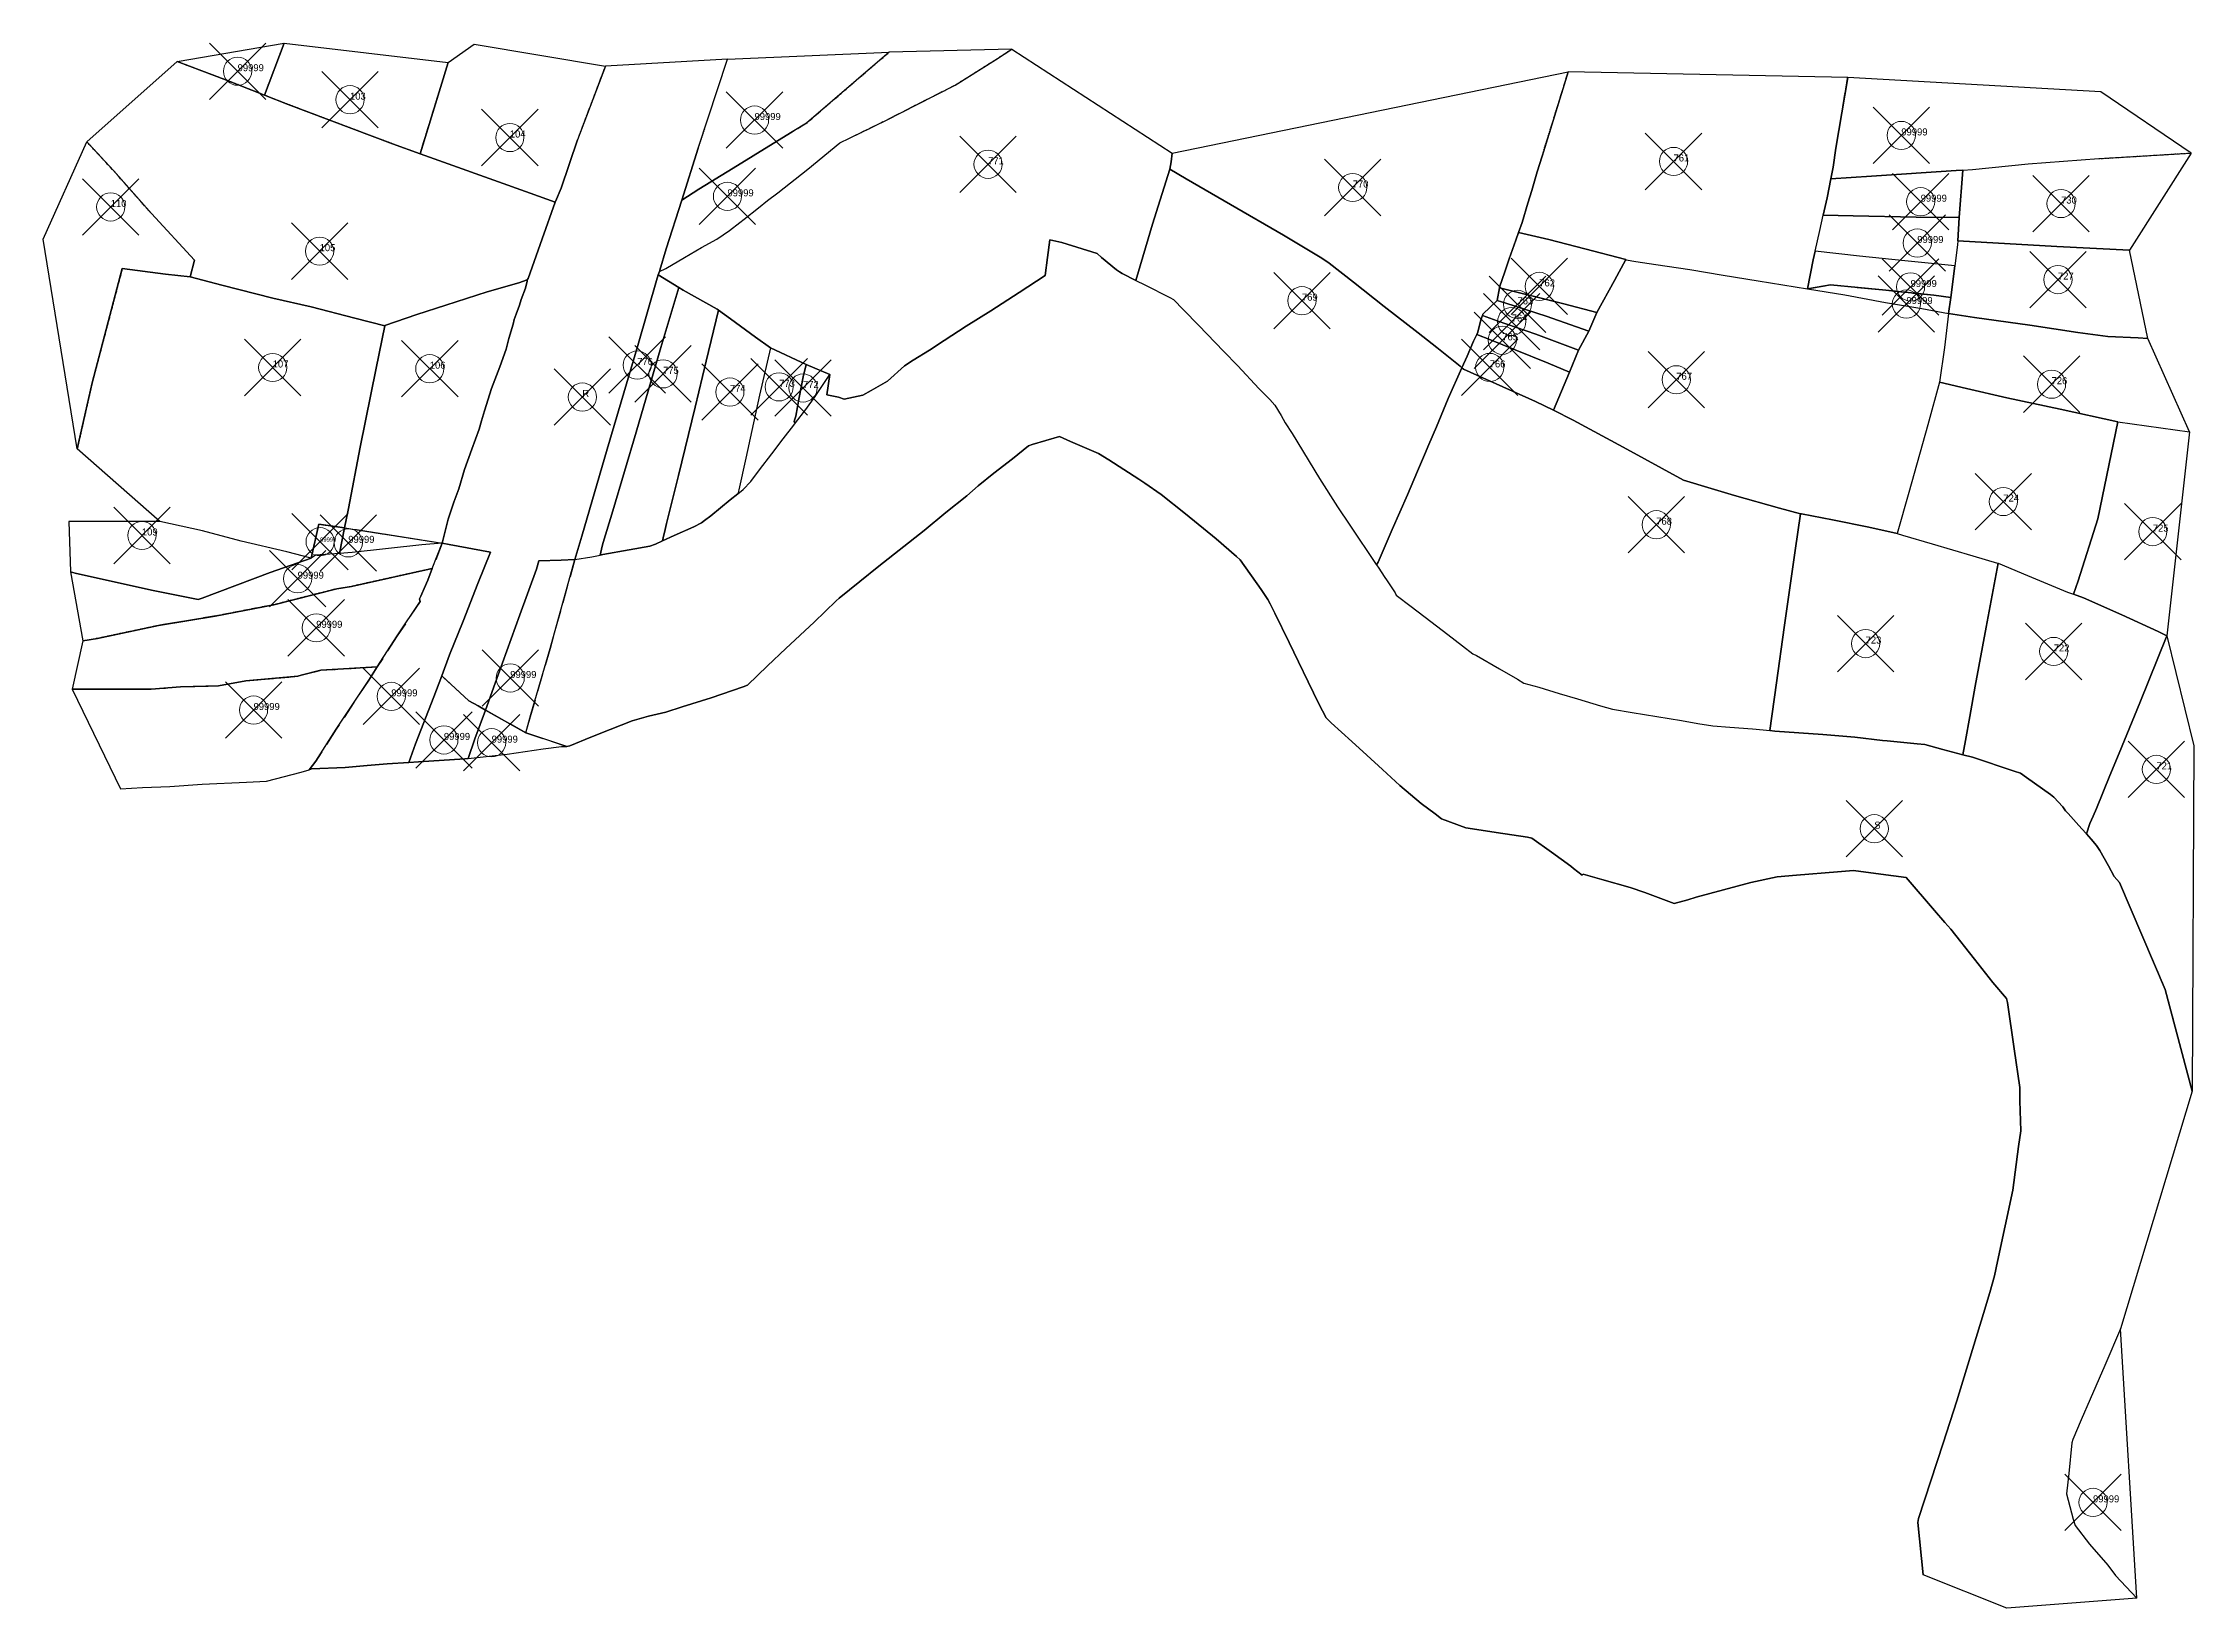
# Model space of a CAD drawing. Header units: millimetres. Extents: x 0 to 2247, y -2746 to 0.
# Drawn here: x 0 to 762, y -2746 to -2191 of the extents above; entities that cross this region are included whole.
import ezdxf

# ---------------------------------------------------------------- set-up
doc = ezdxf.new("R2010")
doc.units = ezdxf.units.MM
doc.header["$PDMODE"] = 35
doc.header["$PDSIZE"] = 10
for name, pattern in [('04b018', [5.49, 4.32, -0.54, 0.09, -0.54]), ('DASHED', [0.75, 0.5, -0.25]), ('DASHED2', [9.525, 6.35, -3.175])]:
    doc.linetypes.add(name, pattern=pattern)
for name, color, linetype, lineweight in [('Poly_Survey_Bndry', 250, 'Continuous', 30), ('Poly_Village_Bndry', 250, 'Continuous', 30), ('Text_Survey_No', 250, 'Continuous', 0)]:
    doc.layers.add(name, color=color, linetype=linetype, lineweight=lineweight)
doc.styles.get("Standard").update_dxf_attribs({"font": 'SakalBharati.ttf'})

msp = doc.modelspace()

# ---------------------------------------------------------------- linework, layer by layer
at = {"layer": 'Poly_Survey_Bndry'}
for points in [[(78.56, -2209.91), (65.09, -2204.6), (47.53, -2197.99), (85.54, -2191.42)], [(133.69, -2230.67), (123.86, -2227.14), (86.87, -2213.19), (78.56, -2209.91), (85.54, -2191.42), (143.66, -2198.36)], [(189.55, -2225.67), (183.66, -2242.82), (181.67, -2247.63), (181.59, -2247.86), (172.72, -2244.67), (145.31, -2234.84), (133.69, -2230.67), (143.66, -2198.36), (152.85, -2191.8), (199.43, -2199.56)], [(286, -2225.1), (299.03, -2218.73), (309.67, -2213.28), (323.45, -2206.29), (337.74, -2197.31), (343.48, -2193.56), (400.4, -2230.41), (400.04, -2233.49), (399.56, -2236.11), (393.42, -2255.66), (387.44, -2275.56), (382.64, -2273.14), (381.63, -2272.5), (380.61, -2271.87), (375.26, -2267.48), (373.75, -2265.99), (361.2, -2262.16), (356.94, -2261.14), (356.14, -2267.5), (355.34, -2273.85), (346.04, -2279.85), (336.03, -2286.31), (327.34, -2291.78), (319.53, -2296.91), (314.25, -2300.31), (308.49, -2303.89), (305.5, -2305.88), (299.4, -2311.25), (293.68, -2314.6), (290.65, -2316.27), (284.05, -2317.61), (282.05, -2316.99), (277.95, -2316.09), (278.95, -2308.95), (270.59, -2305.42), (257.89, -2299.5), (252.67, -2295.69), (243.79, -2289.17), (239.5, -2286.12), (239.01, -2285.77), (226.98, -2279.03), (225.45, -2278.09), (218.13, -2273.6), (218.52, -2272.46), (220.78, -2271.35), (227.48, -2267.39), (233.45, -2263.84), (238.86, -2260.89), (243.37, -2257.92), (247.1, -2254.98), (248.62, -2253.84), (253.64, -2249.8), (256.92, -2247.25), (260.48, -2244.5), (271.12, -2236.09), (282.5, -2226.82)], [(265.64, -2222.84), (258.9, -2227.06), (244.65, -2235.72), (232.48, -2243.21), (226.47, -2247.11), (220.95, -2264.4), (218.7, -2271.93), (218.52, -2272.46), (220.78, -2271.35), (227.48, -2267.39), (233.45, -2263.84), (238.86, -2260.89), (243.37, -2257.92), (247.1, -2254.98), (248.62, -2253.84), (253.64, -2249.8), (256.92, -2247.25), (260.48, -2244.5), (271.12, -2236.09), (282.5, -2226.82), (286, -2225.1), (299.03, -2218.73), (309.67, -2213.28), (323.45, -2206.29), (337.74, -2197.31), (343.48, -2193.56), (299.97, -2194.69), (288.34, -2204.67), (270.68, -2219.85)], [(265.64, -2222.84), (258.9, -2227.06), (244.65, -2235.72), (232.48, -2243.21), (226.47, -2247.11), (232.33, -2228.74), (242.7, -2197.17), (299.97, -2194.69), (288.34, -2204.67), (270.68, -2219.85)], [(38.43, -2251.88), (25.06, -2236.74), (15.54, -2226.4), (47.53, -2197.99), (65.09, -2204.6), (78.56, -2209.91), (86.87, -2213.19), (123.86, -2227.14), (133.69, -2230.67), (145.31, -2234.84), (172.72, -2244.67), (181.59, -2247.86), (176.94, -2260.77), (172.07, -2274.89), (171.62, -2275.34), (168.66, -2276.37), (157.52, -2279.62), (142.88, -2284.32), (132.51, -2287.6), (121.19, -2291.51), (121.15, -2291.68), (110.61, -2288.98), (95.05, -2284.98), (81.47, -2281.85), (63.37, -2277.23), (52.17, -2274.33), (53.69, -2268.36)], [(189.55, -2225.67), (183.66, -2242.82), (181.67, -2247.63), (181.59, -2247.86), (176.94, -2260.77), (172.07, -2274.89), (171.62, -2275.34), (171.61, -2275.84), (171.09, -2278.28), (169.56, -2282.32), (168.91, -2284.37), (167.78, -2287.52), (167.07, -2289.39), (166.73, -2291.08), (165.16, -2296.18), (164.19, -2299.97), (161.93, -2306.15), (158.98, -2313.92), (156.51, -2321.79), (155.5, -2325.3), (154.68, -2328.31), (152.09, -2335.39), (149.47, -2342.63), (147.42, -2349.49), (145.61, -2354.22), (143.69, -2360.26), (141.57, -2368.67), (143.97, -2369.25), (158.65, -2371.88), (154.19, -2383.06), (148.95, -2396.34), (144.18, -2408.36), (141.37, -2415.78), (151.02, -2424.67), (154.29, -2426.44), (156.85, -2427.88), (158.54, -2423.28), (159.88, -2419.62), (169.02, -2394.09), (174.94, -2377.93), (175.75, -2375), (183.66, -2374.77), (188.57, -2374.53), (191.05, -2366.22), (200, -2335.44), (210.84, -2298.59), (217.75, -2274.72), (218.13, -2273.6), (218.52, -2272.46), (218.7, -2271.93), (220.95, -2264.4), (226.47, -2247.11), (232.33, -2228.74), (242.7, -2197.17), (199.43, -2199.56)], [(531.49, -2231.48), (529.81, -2237.02), (527.87, -2243.64), (526.5, -2248.21), (524.39, -2255.02), (523.1, -2258.63), (522.16, -2261.27), (519.88, -2267.94), (518.33, -2272.51), (516.39, -2277.92), (516.35, -2278.18), (515.55, -2282.67), (510.53, -2287.52), (510.38, -2287.95), (509.83, -2289.5), (508.69, -2293.97), (508.33, -2294.75), (507.22, -2297.13), (504.96, -2302.38), (503.06, -2306.51), (502.43, -2305.98), (494.2, -2299.41), (487.53, -2294.1), (475.56, -2284.78), (464.69, -2276.19), (455.98, -2269.51), (453.45, -2267.64), (439.85, -2259.52), (421.06, -2248.7), (405.25, -2239.6), (399.56, -2236.11), (400.04, -2233.49), (400.4, -2230.41), (540.75, -2201.62)], [(531.49, -2231.48), (529.81, -2237.02), (527.87, -2243.64), (526.5, -2248.21), (524.39, -2255.02), (523.1, -2258.63), (533.87, -2261.09), (546.68, -2264.35), (561.15, -2268.19), (561.31, -2268.23), (564.7, -2268.82), (571.86, -2269.89), (583.87, -2271.74), (595.72, -2273.71), (608.13, -2275.74), (625.59, -2278.52), (627.65, -2268.29), (628.34, -2265.25), (629.99, -2257.91), (631.19, -2252.48), (632.56, -2246.29), (633.87, -2239.52), (634.67, -2235.39), (635.68, -2228.65), (639.85, -2203.66), (540.75, -2201.62)], [(635.68, -2228.65), (634.67, -2235.39), (633.87, -2239.52), (648.27, -2238.59), (678.28, -2236.64), (680.73, -2236.46), (684.05, -2236.21), (703.86, -2234.23), (728.91, -2232.39), (761.61, -2230.4), (729.63, -2208.72), (639.85, -2203.66)], [(52.17, -2274.33), (43.46, -2273.39), (28.12, -2271.36), (17.44, -2311.86), (12.15, -2335.24), (0, -2260.95), (15.54, -2226.4), (25.06, -2236.74), (38.43, -2251.88), (53.69, -2268.36)], [(728.91, -2232.39), (761.61, -2230.4), (739.74, -2264.85), (714.03, -2263.49), (678.84, -2261.54), (679.34, -2253.25), (680.73, -2236.46), (684.05, -2236.21), (703.86, -2234.23)], [(478.36, -2363.89), (483.73, -2351.55), (487.27, -2343.17), (489.77, -2337.42), (491.4, -2333.69), (494.12, -2327.44), (497.42, -2319.5), (498.24, -2317.49), (503.06, -2306.51), (502.43, -2305.98), (494.2, -2299.41), (487.53, -2294.1), (475.56, -2284.78), (464.69, -2276.19), (455.98, -2269.51), (453.45, -2267.64), (439.85, -2259.52), (421.06, -2248.7), (405.25, -2239.6), (399.56, -2236.11), (393.42, -2255.66), (387.44, -2275.56), (390.65, -2277.18), (399.47, -2281.62), (400.87, -2282.35), (404.41, -2286), (409.81, -2291.59), (418.51, -2300.69), (423.57, -2305.9), (431.05, -2313.84), (434.94, -2317.84), (436.71, -2319.84), (439.03, -2323.43), (440.43, -2326.07), (442.85, -2329.9), (452.55, -2345.83), (458.94, -2355.83), (463.34, -2362.29), (472.69, -2376.26), (472.79, -2376.39), (473.39, -2375.47)], [(679.34, -2253.25), (680.73, -2236.46), (678.28, -2236.64), (648.27, -2238.59), (633.87, -2239.52), (632.56, -2246.29), (631.19, -2252.48), (641.8, -2252.7), (664.17, -2253.15)], [(679.34, -2253.25), (678.84, -2261.54), (678.75, -2262.95), (677.81, -2270.42), (660.15, -2268.58), (644, -2266.97), (628.34, -2265.25), (629.99, -2257.91), (631.19, -2252.48), (641.8, -2252.7), (664.17, -2253.15)], [(736.19, -2489.01), (752.39, -2526.91), (761.94, -2562.97), (736.54, -2647.23), (731.02, -2660.32), (725.79, -2672.24), (722.6, -2679.58), (719.62, -2686.48), (719.28, -2687.63), (718.29, -2698.58), (717.45, -2705.76), (719.74, -2714.79), (720.49, -2717.02), (725.54, -2723.61), (732.13, -2731.09), (734.74, -2734.67), (742.4, -2742.8), (696.3, -2746.24), (666.55, -2734.53), (664.77, -2715.93), (664.93, -2714.53), (673.64, -2687.77), (678.49, -2672.79), (688.02, -2641.77), (690.22, -2634.33), (691.87, -2628.44), (692.95, -2623.4), (698.38, -2598.05), (700.37, -2582.59), (701.19, -2577.04), (700.84, -2566.48), (700.84, -2561.76), (698.85, -2548.04), (696.53, -2531.53), (696.12, -2530.16), (691.32, -2524.53), (684.85, -2516.26), (676.4, -2505.61), (674.28, -2503.17), (670.6, -2498.95), (660.61, -2487.28), (651.64, -2486.02), (641.85, -2484.72), (636.26, -2485.28), (621.72, -2486.46), (614.82, -2487.05), (605.47, -2489.06), (586.17, -2494.25), (583.15, -2495.12), (578.3, -2496.52), (567.97, -2492.58), (562.7, -2490.83), (552.64, -2487.94), (546.04, -2486.09), (545.67, -2486.37), (542.69, -2484.02), (541.66, -2483.26), (534.85, -2478.22), (527.92, -2473.29), (526.36, -2472.98), (515.19, -2471.28), (514.5, -2471.17), (504.49, -2469.66), (495.88, -2466.42), (493.6, -2464.65), (488.64, -2460.98), (481.02, -2454.66), (474.91, -2448.98), (469.34, -2443.9), (464.1, -2439.01), (456.74, -2432.43), (454.99, -2430.59), (452.31, -2425.71), (448.62, -2417.89), (445.18, -2410.85), (441.81, -2403.94), (436.74, -2393.59), (435.05, -2390.28), (434.32, -2388.66), (431.9, -2385.17), (424.42, -2374.6), (423.14, -2373.44), (415.92, -2367.24), (405.07, -2358.34), (396.41, -2351.51), (390.66, -2347.46), (388.58, -2346.09), (377.85, -2339.22), (374.22, -2336.89), (372.57, -2336.19), (364.31, -2332.68), (360.41, -2330.89), (350.68, -2333.74), (349.4, -2334.26), (343.68, -2338.78), (337.14, -2343.92), (331.61, -2348.4), (327.53, -2351.9), (320.11, -2357.89), (312.37, -2364.19), (296.32, -2376.89), (289.61, -2382.28), (282.32, -2388.17), (281.22, -2389.19), (273.39, -2396.72), (263.41, -2406.11), (256.86, -2412.17), (249.8, -2419.04), (248.26, -2419.62), (236.88, -2423.52), (226.61, -2426.79), (220.8, -2428.64), (214.69, -2430.11), (208.9, -2431.66), (201.05, -2434.74), (194.25, -2437.49), (186.76, -2440.53), (185.78, -2440.79), (171.13, -2435.95), (173, -2429.49), (179.76, -2406.04), (188.57, -2374.53), (194.62, -2373.58), (197.52, -2372.92), (198.49, -2372.7), (207.81, -2371.14), (215.19, -2369.8), (217.14, -2369.11), (219.69, -2367.91), (223.81, -2365.96), (230.77, -2362.88), (233.45, -2361.5), (234.48, -2360.74), (236.82, -2359.02), (243.64, -2353.33), (246.32, -2351.21), (248.19, -2349.73), (250.97, -2346.83), (254.07, -2342.75), (258.35, -2337.1), (262.44, -2331.71), (266.2, -2326.85), (266.78, -2326.08), (270.44, -2321.33), (273.74, -2316.71), (278.95, -2308.95), (277.95, -2316.09), (282.05, -2316.99), (284.05, -2317.61), (290.65, -2316.27), (293.68, -2314.6), (299.4, -2311.25), (305.5, -2305.88), (308.49, -2303.89), (314.25, -2300.31), (319.53, -2296.91), (327.34, -2291.78), (336.03, -2286.31), (346.04, -2279.85), (355.34, -2273.85), (356.14, -2267.5), (356.94, -2261.14), (361.2, -2262.16), (373.75, -2265.99), (375.26, -2267.48), (380.61, -2271.87), (381.63, -2272.5), (382.64, -2273.14), (387.44, -2275.56), (390.65, -2277.18), (399.47, -2281.62), (400.87, -2282.35), (404.41, -2286), (409.81, -2291.59), (418.51, -2300.69), (423.57, -2305.9), (431.05, -2313.84), (434.94, -2317.84), (436.71, -2319.84), (439.03, -2323.43), (440.43, -2326.07), (442.85, -2329.9), (452.55, -2345.83), (458.94, -2355.83), (463.34, -2362.29), (472.69, -2376.26), (472.79, -2376.39), (473.65, -2377.63), (475.51, -2380.54), (476.54, -2382.13), (479.42, -2386.34), (479.81, -2387.17), (485.11, -2391.14), (492.08, -2396.48), (498.11, -2401.11), (503.26, -2405.1), (506.94, -2408.01), (508.27, -2408.51), (516.44, -2413.32), (522.79, -2416.92), (525.04, -2418.35), (530.35, -2419.75), (537.57, -2422.01), (544.03, -2423.94), (552.22, -2426.42), (556.52, -2427.61), (563.38, -2428.81), (572.14, -2430.23), (580.94, -2431.64), (586.74, -2432.71), (592.09, -2433.52), (598.01, -2433.98), (606.1, -2434.59), (609.83, -2434.91), (612.19, -2435.15), (614.07, -2435.35), (631.08, -2436.59), (642.39, -2437.54), (652.23, -2438.64), (653.79, -2438.79), (664.49, -2439.81), (667.21, -2440.14), (673.53, -2441.85), (680.7, -2443.74), (684.05, -2444.63), (698.91, -2449.54), (701.06, -2450.26), (703.24, -2451.77), (711.73, -2457.88), (712.99, -2458.79), (716.08, -2462.17), (717.1, -2463.57), (717.97, -2464.56), (720.85, -2467.76), (722.81, -2469.95), (724.5, -2471.83), (726.2, -2473.71), (728.06, -2475.92), (729.2, -2477.73), (732.33, -2483.11), (734.36, -2486.87)], [(550.93, -2286.91), (557.22, -2275.6), (561.15, -2268.19), (546.68, -2264.35), (533.87, -2261.09), (523.1, -2258.63), (522.16, -2261.27), (519.88, -2267.94), (518.33, -2272.51), (516.39, -2277.92), (516.35, -2278.18), (539.18, -2283.89)], [(746.26, -2296.2), (739.74, -2264.85), (714.03, -2263.49), (678.84, -2261.54), (678.75, -2262.95), (677.81, -2270.42), (676.37, -2281.59), (675.63, -2287.34), (684.83, -2288.72), (704.41, -2291.44), (721.48, -2293.99), (732.04, -2295.46), (742.81, -2295.91)], [(28.12, -2271.36), (43.46, -2273.39), (52.17, -2274.33), (63.37, -2277.23), (81.47, -2281.85), (95.05, -2284.98), (110.61, -2288.98), (121.15, -2291.68), (118.07, -2306.7), (112.49, -2334.74), (108.29, -2356.48), (106.93, -2363.28), (97.77, -2361.96), (95.11, -2374.08), (86.47, -2371.83), (70.28, -2368.01), (56.55, -2364.35), (41.44, -2361.05), (12.15, -2335.24), (17.44, -2311.86)], [(672.34, -2311.68), (668.25, -2326.75), (661.5, -2350.7), (657.41, -2365.25), (647.33, -2363.1), (634.43, -2360.46), (623.42, -2358.35), (623.17, -2358.28), (615.69, -2356.27), (599.77, -2351.78), (591.39, -2349.32), (581.68, -2346.44), (560.24, -2334.63), (542.57, -2325.07), (535.5, -2321.62), (541.25, -2308.07), (544.41, -2300.29), (548.02, -2293.62), (550.93, -2286.91), (557.22, -2275.6), (561.15, -2268.19), (561.31, -2268.23), (564.7, -2268.82), (571.86, -2269.89), (583.87, -2271.74), (595.72, -2273.71), (608.13, -2275.74), (625.59, -2278.52), (638.88, -2280.69), (653.23, -2283.39), (666.18, -2285.57), (675.63, -2287.34), (674.15, -2299.36)], [(676.37, -2281.59), (677.81, -2270.42), (660.15, -2268.58), (644, -2266.97), (628.34, -2265.25), (627.65, -2268.29), (625.59, -2278.52), (633.77, -2277.13), (653.42, -2279.03), (670.44, -2280.83)], [(121.15, -2291.68), (118.07, -2306.7), (112.49, -2334.74), (108.29, -2356.48), (106.93, -2363.28), (141.57, -2368.67), (143.69, -2360.26), (145.61, -2354.22), (147.42, -2349.49), (149.47, -2342.63), (152.09, -2335.39), (154.68, -2328.31), (155.5, -2325.3), (156.51, -2321.79), (158.98, -2313.92), (161.93, -2306.15), (164.19, -2299.97), (165.16, -2296.18), (166.73, -2291.08), (167.07, -2289.39), (167.78, -2287.52), (168.91, -2284.37), (169.56, -2282.32), (171.09, -2278.28), (171.61, -2275.84), (171.62, -2275.34), (168.66, -2276.37), (157.52, -2279.62), (142.88, -2284.32), (132.51, -2287.6), (121.19, -2291.51)], [(198.63, -2368.49), (202, -2357.27), (210.36, -2329.39), (219.09, -2299.33), (225.45, -2278.09), (218.13, -2273.6), (217.75, -2274.72), (210.84, -2298.59), (200, -2335.44), (191.05, -2366.22), (188.57, -2374.53), (194.62, -2373.58), (197.52, -2372.92), (198.23, -2369.82)], [(220.58, -2363.83), (219.87, -2366.86), (219.69, -2367.91), (217.14, -2369.11), (215.19, -2369.8), (207.81, -2371.14), (198.49, -2372.7), (197.52, -2372.92), (198.23, -2369.82), (198.63, -2368.49), (202, -2357.27), (210.36, -2329.39), (219.09, -2299.33), (225.45, -2278.09), (226.98, -2279.03), (239.01, -2285.77), (239.5, -2286.12), (235.14, -2304.14), (231.18, -2320.47), (225.3, -2344.77), (221.07, -2361.75)], [(548.02, -2293.62), (550.93, -2286.91), (539.18, -2283.89), (516.35, -2278.18), (515.55, -2282.67), (518.63, -2283.69), (533, -2288.22)], [(676.37, -2281.59), (670.44, -2280.83), (653.42, -2279.03), (633.77, -2277.13), (625.59, -2278.52), (638.88, -2280.69), (653.23, -2283.39), (666.18, -2285.57), (675.63, -2287.34)], [(220.58, -2363.83), (221.07, -2361.75), (225.3, -2344.77), (231.18, -2320.47), (235.14, -2304.14), (239.5, -2286.12), (243.79, -2289.17), (252.67, -2295.69), (257.89, -2299.5), (254.04, -2316.2), (249.18, -2338.55), (246.73, -2349.86), (246.32, -2351.21), (243.64, -2353.33), (236.82, -2359.02), (234.48, -2360.74), (233.45, -2361.5), (230.77, -2362.88), (223.81, -2365.96), (219.69, -2367.91), (219.87, -2366.86)], [(544.41, -2300.29), (548.02, -2293.62), (533, -2288.22), (518.63, -2283.69), (515.55, -2282.67), (510.53, -2287.52), (510.38, -2287.95), (515.56, -2289.85), (529.3, -2294.66)], [(541.25, -2308.07), (544.41, -2300.29), (529.3, -2294.66), (515.56, -2289.85), (510.38, -2287.95), (509.83, -2289.5), (508.69, -2293.97), (508.33, -2294.75), (513.24, -2296.63), (522.01, -2300.21), (533.68, -2304.92)], [(761.06, -2329.26), (746.26, -2296.2), (742.81, -2295.91), (732.04, -2295.46), (721.48, -2293.99), (704.41, -2291.44), (684.83, -2288.72), (675.63, -2287.34), (674.15, -2299.36), (672.34, -2311.68), (682, -2313.93), (696.28, -2317.24), (715.19, -2321.21), (735.64, -2325.7)], [(270.59, -2305.42), (257.89, -2299.5), (254.04, -2316.2), (249.18, -2338.55), (246.73, -2349.86), (246.32, -2351.21), (248.19, -2349.73), (250.97, -2346.83), (254.07, -2342.75), (258.35, -2337.1), (262.44, -2331.71), (266.2, -2326.85), (266.78, -2326.08), (266.28, -2325.7), (266.47, -2325.16), (266.88, -2323.74), (268.12, -2317.13), (269.56, -2309.78)], [(541.25, -2308.07), (533.68, -2304.92), (522.01, -2300.21), (513.24, -2296.63), (508.33, -2294.75), (507.22, -2297.13), (504.96, -2302.38), (503.06, -2306.51), (503.68, -2307.05), (529.2, -2318.54), (535.5, -2321.62)], [(278.95, -2308.95), (270.59, -2305.42), (269.56, -2309.78), (268.12, -2317.13), (266.88, -2323.74), (266.47, -2325.16), (266.28, -2325.7), (266.78, -2326.08), (270.44, -2321.33), (273.74, -2316.71)], [(478.36, -2363.89), (473.39, -2375.47), (472.79, -2376.39), (473.65, -2377.63), (475.51, -2380.54), (476.54, -2382.13), (479.42, -2386.34), (479.81, -2387.17), (485.11, -2391.14), (492.08, -2396.48), (498.11, -2401.11), (503.26, -2405.1), (506.94, -2408.01), (508.27, -2408.51), (516.44, -2413.32), (522.79, -2416.92), (525.04, -2418.35), (530.35, -2419.75), (537.57, -2422.01), (544.03, -2423.94), (552.22, -2426.42), (556.52, -2427.61), (563.38, -2428.81), (572.14, -2430.23), (580.94, -2431.64), (586.74, -2432.71), (592.09, -2433.52), (598.01, -2433.98), (606.1, -2434.59), (609.83, -2434.91), (612.19, -2435.15), (614.58, -2418.26), (617.32, -2398.63), (619.85, -2381.24), (621.28, -2371.3), (623.17, -2358.28), (615.69, -2356.27), (599.77, -2351.78), (591.39, -2349.32), (581.68, -2346.44), (560.24, -2334.63), (542.57, -2325.07), (535.5, -2321.62), (529.2, -2318.54), (503.68, -2307.05), (503.06, -2306.51), (498.24, -2317.49), (497.42, -2319.5), (494.12, -2327.44), (491.4, -2333.69), (489.77, -2337.42), (487.27, -2343.17), (483.73, -2351.55)], [(735.64, -2325.7), (715.19, -2321.21), (696.28, -2317.24), (682, -2313.93), (672.34, -2311.68), (668.25, -2326.75), (661.5, -2350.7), (657.41, -2365.25), (659.24, -2365.91), (669.81, -2368.98), (684.18, -2373.23), (692.98, -2375.76), (693.19, -2375.86), (703.57, -2380.21), (717.81, -2386.06), (719.9, -2386.82), (721.62, -2382.09), (728.55, -2360.15)], [(719.9, -2386.82), (721.62, -2382.09), (728.55, -2360.15), (735.64, -2325.7), (761.06, -2329.26), (752.96, -2401.55), (749.95, -2400.08), (737.1, -2394.18), (723.51, -2388.13)], [(41.44, -2361.05), (9.11, -2361.05), (9.8, -2378.94), (11.41, -2379.31), (38.5, -2385.43), (54.99, -2388.75), (56.48, -2388.21), (80.59, -2379.14), (95.11, -2374.08), (86.47, -2371.83), (70.28, -2368.01), (56.55, -2364.35)], [(106.93, -2363.28), (105.12, -2372.35), (96.58, -2373.03), (95.11, -2374.08), (97.77, -2361.96)], [(683.15, -2430.14), (681.66, -2438.69), (680.7, -2443.74), (673.53, -2441.85), (667.21, -2440.14), (664.49, -2439.81), (653.79, -2438.79), (652.23, -2438.64), (642.39, -2437.54), (631.08, -2436.59), (614.07, -2435.35), (612.19, -2435.15), (614.58, -2418.26), (617.32, -2398.63), (619.85, -2381.24), (621.28, -2371.3), (623.17, -2358.28), (623.42, -2358.35), (634.43, -2360.46), (647.33, -2363.1), (657.41, -2365.25), (659.24, -2365.91), (669.81, -2368.98), (684.18, -2373.23), (692.98, -2375.76), (693.19, -2375.86), (688.91, -2398.56), (685.03, -2419.43)], [(9.8, -2378.94), (14.13, -2403.4), (19.37, -2402.49), (40.98, -2397.88), (61.1, -2394.56), (81.89, -2390.54), (104.15, -2384.89), (109.32, -2384.07), (138.03, -2377.69), (141.57, -2368.67), (134.34, -2369.36), (109.6, -2372), (105.12, -2372.35), (96.58, -2373.03), (95.11, -2374.08), (80.59, -2379.14), (56.48, -2388.21), (54.99, -2388.75), (38.5, -2385.43), (11.41, -2379.31)], [(94.4, -2449.04), (96.74, -2446), (103.98, -2434.7), (115.5, -2417.25), (118.52, -2412.57), (125.62, -2401.61), (133.72, -2389.35), (133.48, -2388.58), (136.39, -2381.87), (138.03, -2377.69), (141.57, -2368.67), (143.97, -2369.25), (158.65, -2371.88), (154.19, -2383.06), (148.95, -2396.34), (144.18, -2408.36), (141.37, -2415.78), (138.56, -2423.19), (132.06, -2439.91), (129.76, -2446.47), (122, -2447.01), (114.99, -2447.57), (107.09, -2448.2), (95.25, -2448.78)], [(106.93, -2363.28), (141.57, -2368.67), (134.34, -2369.36), (109.6, -2372), (105.12, -2372.35)], [(14.13, -2403.4), (10.31, -2420.5), (38.3, -2420.47), (48.79, -2419.62), (62.22, -2419.27), (71.91, -2417.52), (90.39, -2415.92), (91.59, -2415.47), (98.53, -2413.78), (118.52, -2412.57), (125.62, -2401.61), (133.72, -2389.35), (133.48, -2388.58), (136.39, -2381.87), (138.03, -2377.69), (109.32, -2384.07), (104.15, -2384.89), (81.89, -2390.54), (61.1, -2394.56), (40.98, -2397.88), (19.37, -2402.49)], [(171.13, -2435.95), (173, -2429.49), (179.76, -2406.04), (188.57, -2374.53), (183.66, -2374.77), (175.75, -2375), (174.94, -2377.93), (169.02, -2394.09), (159.88, -2419.62), (158.54, -2423.28), (156.85, -2427.88)], [(752.96, -2401.55), (743.44, -2425.38), (736.13, -2443.14), (732.79, -2451.14), (728.07, -2462.81), (726.9, -2465.48), (725.73, -2468.15), (724.5, -2471.83), (722.81, -2469.95), (720.85, -2467.76), (717.97, -2464.56), (717.1, -2463.57), (716.08, -2462.17), (712.99, -2458.79), (711.73, -2457.88), (703.24, -2451.77), (701.06, -2450.26), (698.91, -2449.54), (684.05, -2444.63), (680.7, -2443.74), (681.66, -2438.69), (683.15, -2430.14), (685.03, -2419.43), (688.91, -2398.56), (693.19, -2375.86), (703.57, -2380.21), (717.81, -2386.06), (719.9, -2386.82), (723.51, -2388.13), (737.1, -2394.18), (749.95, -2400.08)], [(736.19, -2489.01), (734.36, -2486.87), (732.33, -2483.11), (729.2, -2477.73), (728.06, -2475.92), (726.2, -2473.71), (724.5, -2471.83), (725.73, -2468.15), (726.9, -2465.48), (728.07, -2462.81), (732.79, -2451.14), (736.13, -2443.14), (743.44, -2425.38), (752.96, -2401.55), (762.61, -2440.61), (761.94, -2562.97), (752.39, -2526.91)], [(118.52, -2412.57), (98.53, -2413.78), (91.59, -2415.47), (90.39, -2415.92), (71.91, -2417.52), (62.22, -2419.27), (48.79, -2419.62), (38.3, -2420.47), (10.31, -2420.5), (27.52, -2455.76), (35.24, -2455.32), (44.91, -2454.96), (56.46, -2454.17), (72.19, -2453.48), (79.23, -2453.12), (91.52, -2449.92), (94.4, -2449.04), (96.74, -2446), (103.98, -2434.7), (115.5, -2417.25)], [(141.37, -2415.78), (151.02, -2424.67), (154.29, -2426.44), (156.85, -2427.88), (153.11, -2438.06), (150.7, -2445.02), (149.57, -2445.14), (133.11, -2446.24), (129.76, -2446.47), (132.06, -2439.91), (138.56, -2423.19)], [(171.13, -2435.95), (156.85, -2427.88), (153.11, -2438.06), (150.7, -2445.02), (164.57, -2443.53), (177.38, -2441.65), (183.81, -2440.8), (185.78, -2440.79)], [(742.4, -2742.8), (736.54, -2647.23), (731.02, -2660.32), (725.79, -2672.24), (722.6, -2679.58), (719.62, -2686.48), (719.28, -2687.63), (718.29, -2698.58), (717.45, -2705.76), (719.74, -2714.79), (720.49, -2717.02), (725.54, -2723.61), (732.13, -2731.09), (734.74, -2734.67)]]:
    msp.add_lwpolyline(points, close=True, dxfattribs=at)
at = {"layer": 'Poly_Survey_Bndry', "linetype": 'DASHED'}
for points in [[(78.56, -2209.91), (85.54, -2191.42)], [(265.64, -2222.84), (270.68, -2219.85), (288.34, -2204.67), (299.97, -2194.69)], [(286, -2225.1), (299.03, -2218.73), (309.67, -2213.28), (323.45, -2206.29), (337.74, -2197.31), (343.48, -2193.56)], [(78.56, -2209.91), (65.09, -2204.6), (47.53, -2197.99)], [(133.69, -2230.67), (143.66, -2198.36)], [(189.55, -2225.67), (199.43, -2199.56)], [(232.33, -2228.74), (242.7, -2197.17)], [(531.49, -2231.48), (540.75, -2201.62)], [(123.86, -2227.14), (86.87, -2213.19), (78.56, -2209.91)], [(635.68, -2228.65), (639.85, -2203.66)], [(38.43, -2251.88), (25.06, -2236.74), (15.54, -2226.4)], [(728.91, -2232.39), (761.61, -2230.4)], [(28.12, -2271.36), (17.44, -2311.86), (12.15, -2335.24)], [(95.11, -2374.08), (97.77, -2361.96), (106.93, -2363.28)], [(106.93, -2363.28), (141.57, -2368.67)], [(138.03, -2377.69), (109.32, -2384.07), (104.15, -2384.89), (81.89, -2390.54), (61.1, -2394.56), (40.98, -2397.88), (19.37, -2402.49), (14.13, -2403.4)], [(736.19, -2489.01), (752.39, -2526.91), (761.94, -2562.97)]]:
    msp.add_lwpolyline(points, dxfattribs=at)
at = {"layer": 'Poly_Survey_Bndry'}
for points in [[(181.59, -2247.86), (181.67, -2247.63), (183.66, -2242.82), (189.55, -2225.67)], [(218.52, -2272.46), (220.78, -2271.35), (227.48, -2267.39), (233.45, -2263.84), (238.86, -2260.89), (243.37, -2257.92), (247.1, -2254.98), (248.62, -2253.84), (253.64, -2249.8), (256.92, -2247.25), (260.48, -2244.5), (271.12, -2236.09), (282.5, -2226.82), (286, -2225.1)], [(226.47, -2247.11), (232.48, -2243.21), (244.65, -2235.72), (258.9, -2227.06), (265.64, -2222.84)], [(133.69, -2230.67), (123.86, -2227.14)], [(181.59, -2247.86), (172.72, -2244.67), (145.31, -2234.84), (133.69, -2230.67)], [(232.33, -2228.74), (226.47, -2247.11)], [(399.56, -2236.11), (400.04, -2233.49), (400.4, -2230.41)], [(523.1, -2258.63), (524.39, -2255.02), (526.5, -2248.21), (527.87, -2243.64), (529.81, -2237.02), (531.49, -2231.48)], [(633.87, -2239.52), (634.67, -2235.39), (635.68, -2228.65)], [(680.73, -2236.46), (684.05, -2236.21), (703.86, -2234.23), (728.91, -2232.39)], [(387.44, -2275.56), (393.42, -2255.66), (399.56, -2236.11)], [(399.56, -2236.11), (405.25, -2239.6), (421.06, -2248.7), (439.85, -2259.52), (453.45, -2267.64), (455.98, -2269.51), (464.69, -2276.19), (475.56, -2284.78), (487.53, -2294.1), (494.2, -2299.41), (502.43, -2305.98), (503.06, -2306.51)], [(631.19, -2252.48), (632.56, -2246.29), (633.87, -2239.52)], [(633.87, -2239.52), (648.27, -2238.59), (678.28, -2236.64), (680.73, -2236.46)], [(680.73, -2236.46), (679.34, -2253.25)], [(171.62, -2275.34), (172.07, -2274.89), (176.94, -2260.77), (181.59, -2247.86)], [(226.47, -2247.11), (220.95, -2264.4), (218.7, -2271.93), (218.52, -2272.46)], [(52.17, -2274.33), (53.69, -2268.36), (38.43, -2251.88)], [(628.34, -2265.25), (629.99, -2257.91), (631.19, -2252.48)], [(679.34, -2253.25), (664.17, -2253.15), (641.8, -2252.7), (631.19, -2252.48)], [(679.34, -2253.25), (678.84, -2261.54)], [(356.14, -2267.5), (356.94, -2261.14), (361.2, -2262.16), (373.75, -2265.99), (375.26, -2267.48), (380.61, -2271.87), (381.63, -2272.5)], [(516.35, -2278.18), (516.39, -2277.92), (518.33, -2272.51), (519.88, -2267.94), (522.16, -2261.27), (523.1, -2258.63)], [(523.1, -2258.63), (533.87, -2261.09), (546.68, -2264.35), (561.15, -2268.19)], [(678.84, -2261.54), (678.75, -2262.95), (677.81, -2270.42)], [(678.84, -2261.54), (714.03, -2263.49), (739.74, -2264.85)], [(52.17, -2274.33), (43.46, -2273.39), (28.12, -2271.36)], [(278.95, -2308.95), (277.95, -2316.09), (282.05, -2316.99), (284.05, -2317.61), (290.65, -2316.27), (293.68, -2314.6), (299.4, -2311.25), (305.5, -2305.88), (308.49, -2303.89), (314.25, -2300.31), (319.53, -2296.91), (327.34, -2291.78), (336.03, -2286.31), (346.04, -2279.85), (355.34, -2273.85), (356.14, -2267.5)], [(561.15, -2268.19), (557.22, -2275.6), (550.93, -2286.91)], [(561.15, -2268.19), (561.31, -2268.23), (564.7, -2268.82), (571.86, -2269.89), (583.87, -2271.74), (595.72, -2273.71), (608.13, -2275.74), (625.59, -2278.52)], [(625.59, -2278.52), (627.65, -2268.29), (628.34, -2265.25)], [(677.81, -2270.42), (660.15, -2268.58), (644, -2266.97), (628.34, -2265.25)], [(677.81, -2270.42), (676.37, -2281.59)], [(121.15, -2291.68), (110.61, -2288.98), (95.05, -2284.98), (81.47, -2281.85), (63.37, -2277.23), (52.17, -2274.33)], [(121.15, -2291.68), (121.19, -2291.51), (132.51, -2287.6), (142.88, -2284.32), (157.52, -2279.62), (168.66, -2276.37), (171.62, -2275.34)], [(141.57, -2368.67), (143.69, -2360.26), (145.61, -2354.22), (147.42, -2349.49), (149.47, -2342.63), (152.09, -2335.39), (154.68, -2328.31), (155.5, -2325.3), (156.51, -2321.79), (158.98, -2313.92), (161.93, -2306.15), (164.19, -2299.97), (165.16, -2296.18), (166.73, -2291.08), (167.07, -2289.39), (167.78, -2287.52), (168.91, -2284.37), (169.56, -2282.32), (171.09, -2278.28), (171.61, -2275.84), (171.62, -2275.34)], [(218.13, -2273.6), (217.75, -2274.72), (210.84, -2298.59), (200, -2335.44), (191.05, -2366.22)], [(225.45, -2278.09), (219.09, -2299.33), (210.36, -2329.39), (202, -2357.27), (198.63, -2368.49)], [(218.52, -2272.46), (218.13, -2273.6)], [(218.13, -2273.6), (225.45, -2278.09)], [(225.45, -2278.09), (226.98, -2279.03), (239.01, -2285.77), (239.5, -2286.12)], [(381.63, -2272.5), (382.64, -2273.14), (387.44, -2275.56)], [(387.44, -2275.56), (390.65, -2277.18), (399.47, -2281.62), (400.87, -2282.35), (404.41, -2286)], [(515.55, -2282.67), (516.35, -2278.18)], [(550.93, -2286.91), (539.18, -2283.89), (516.35, -2278.18)], [(625.59, -2278.52), (638.88, -2280.69), (653.23, -2283.39), (666.18, -2285.57), (675.63, -2287.34)], [(239.5, -2286.12), (235.14, -2304.14), (231.18, -2320.47), (225.3, -2344.77), (221.07, -2361.75), (220.58, -2363.83)], [(239.5, -2286.12), (243.79, -2289.17), (252.67, -2295.69), (257.89, -2299.5)], [(404.41, -2286), (409.81, -2291.59), (418.51, -2300.69), (423.57, -2305.9), (431.05, -2313.84), (434.94, -2317.84), (436.71, -2319.84), (439.03, -2323.43), (440.43, -2326.07), (442.85, -2329.9)], [(510.38, -2287.95), (510.53, -2287.52), (515.55, -2282.67)], [(548.02, -2293.62), (533, -2288.22), (518.63, -2283.69), (515.55, -2282.67)], [(676.37, -2281.59), (675.63, -2287.34)], [(106.93, -2363.28), (108.29, -2356.48), (112.49, -2334.74), (118.07, -2306.7), (121.15, -2291.68)], [(508.33, -2294.75), (508.69, -2293.97), (509.83, -2289.5), (510.38, -2287.95)], [(544.41, -2300.29), (529.3, -2294.66), (515.56, -2289.85), (510.38, -2287.95)], [(548.02, -2293.62), (544.41, -2300.29)], [(550.93, -2286.91), (548.02, -2293.62)], [(675.63, -2287.34), (674.15, -2299.36), (672.34, -2311.68)], [(675.63, -2287.34), (684.83, -2288.72), (704.41, -2291.44), (721.48, -2293.99), (732.04, -2295.46), (742.81, -2295.91), (746.26, -2296.2)], [(257.89, -2299.5), (254.04, -2316.2), (249.18, -2338.55), (246.73, -2349.86), (246.32, -2351.21)], [(257.89, -2299.5), (270.59, -2305.42)], [(503.06, -2306.51), (504.96, -2302.38), (507.22, -2297.13), (508.33, -2294.75)], [(541.25, -2308.07), (533.68, -2304.92), (522.01, -2300.21), (513.24, -2296.63), (508.33, -2294.75)], [(544.41, -2300.29), (541.25, -2308.07)], [(270.59, -2305.42), (269.56, -2309.78), (268.12, -2317.13), (266.88, -2323.74), (266.47, -2325.16), (266.28, -2325.7), (266.78, -2326.08)], [(266.78, -2326.08), (270.44, -2321.33), (273.74, -2316.71), (278.95, -2308.95)], [(270.59, -2305.42), (278.95, -2308.95)], [(503.06, -2306.51), (498.24, -2317.49), (497.42, -2319.5), (494.12, -2327.44), (491.4, -2333.69)], [(503.06, -2306.51), (503.68, -2307.05), (529.2, -2318.54), (535.5, -2321.62)], [(541.25, -2308.07), (535.5, -2321.62)], [(672.34, -2311.68), (668.25, -2326.75), (661.5, -2350.7), (657.41, -2365.25)], [(672.34, -2311.68), (682, -2313.93), (696.28, -2317.24), (715.19, -2321.21), (735.64, -2325.7)], [(535.5, -2321.62), (542.57, -2325.07), (560.24, -2334.63), (581.68, -2346.44), (591.39, -2349.32), (599.77, -2351.78), (615.69, -2356.27), (623.17, -2358.28)], [(246.32, -2351.21), (248.19, -2349.73), (250.97, -2346.83), (254.07, -2342.75), (258.35, -2337.1), (262.44, -2331.71), (266.2, -2326.85), (266.78, -2326.08)], [(442.85, -2329.9), (452.55, -2345.83), (458.94, -2355.83), (463.34, -2362.29), (472.69, -2376.26), (472.79, -2376.39)], [(735.64, -2325.7), (728.55, -2360.15), (721.62, -2382.09), (719.9, -2386.82)], [(735.64, -2325.7), (761.06, -2329.26)], [(491.4, -2333.69), (489.77, -2337.42), (487.27, -2343.17), (483.73, -2351.55), (478.36, -2363.89)], [(234.48, -2360.74), (236.82, -2359.02), (243.64, -2353.33), (246.32, -2351.21)], [(95.11, -2374.08), (86.47, -2371.83), (70.28, -2368.01), (56.55, -2364.35), (41.44, -2361.05)], [(219.69, -2367.91), (223.81, -2365.96), (230.77, -2362.88), (233.45, -2361.5), (234.48, -2360.74)], [(623.17, -2358.28), (621.28, -2371.3), (619.85, -2381.24), (617.32, -2398.63), (614.58, -2418.26), (612.19, -2435.15)], [(623.17, -2358.28), (623.42, -2358.35), (634.43, -2360.46), (647.33, -2363.1), (657.41, -2365.25)], [(105.12, -2372.35), (106.93, -2363.28)], [(141.57, -2368.67), (134.34, -2369.36), (109.6, -2372), (105.12, -2372.35)], [(141.37, -2415.78), (144.18, -2408.36), (148.95, -2396.34), (154.19, -2383.06), (158.65, -2371.88), (143.97, -2369.25), (141.57, -2368.67)], [(191.05, -2366.22), (188.57, -2374.53)], [(197.52, -2372.92), (198.49, -2372.7), (207.81, -2371.14), (215.19, -2369.8), (217.14, -2369.11), (219.69, -2367.91)], [(198.63, -2368.49), (198.23, -2369.82), (197.52, -2372.92)], [(220.58, -2363.83), (219.87, -2366.86), (219.69, -2367.91)], [(478.36, -2363.89), (473.39, -2375.47), (472.79, -2376.39)], [(657.41, -2365.25), (659.24, -2365.91), (669.81, -2368.98), (684.18, -2373.23), (692.98, -2375.76), (693.19, -2375.86)], [(95.11, -2374.08), (80.59, -2379.14), (56.48, -2388.21), (54.99, -2388.75), (38.5, -2385.43), (11.41, -2379.31)], [(105.12, -2372.35), (96.58, -2373.03), (95.11, -2374.08)], [(169.02, -2394.09), (174.94, -2377.93), (175.75, -2375), (183.66, -2374.77), (188.57, -2374.53)], [(188.57, -2374.53), (194.62, -2373.58), (197.52, -2372.92)], [(472.79, -2376.39), (473.65, -2377.63), (475.51, -2380.54), (476.54, -2382.13), (479.42, -2386.34), (479.81, -2387.17), (485.11, -2391.14), (492.08, -2396.48), (498.11, -2401.11), (503.26, -2405.1), (506.94, -2408.01), (508.27, -2408.51), (516.44, -2413.32), (522.79, -2416.92), (525.04, -2418.35), (530.35, -2419.75), (537.57, -2422.01), (544.03, -2423.94), (552.22, -2426.42), (556.52, -2427.61), (563.38, -2428.81), (572.14, -2430.23), (580.94, -2431.64), (586.74, -2432.71), (592.09, -2433.52), (598.01, -2433.98), (606.1, -2434.59), (609.83, -2434.91)], [(693.19, -2375.86), (688.91, -2398.56), (685.03, -2419.43), (683.15, -2430.14)], [(693.19, -2375.86), (703.57, -2380.21), (717.81, -2386.06), (719.9, -2386.82)], [(11.41, -2379.31), (9.8, -2378.94)], [(719.9, -2386.82), (723.51, -2388.13), (737.1, -2394.18), (749.95, -2400.08), (752.96, -2401.55)], [(158.54, -2423.28), (159.88, -2419.62), (169.02, -2394.09)], [(726.9, -2465.48), (728.07, -2462.81), (732.79, -2451.14), (736.13, -2443.14), (743.44, -2425.38), (752.96, -2401.55)], [(129.76, -2446.47), (132.06, -2439.91), (138.56, -2423.19), (141.37, -2415.78)], [(156.85, -2427.88), (158.54, -2423.28)], [(150.7, -2445.02), (153.11, -2438.06), (156.85, -2427.88)], [(683.15, -2430.14), (681.66, -2438.69), (680.7, -2443.74)], [(609.83, -2434.91), (612.19, -2435.15)], [(612.19, -2435.15), (614.07, -2435.35), (631.08, -2436.59), (642.39, -2437.54), (652.23, -2438.64), (653.79, -2438.79)], [(653.79, -2438.79), (664.49, -2439.81), (667.21, -2440.14), (673.53, -2441.85), (680.7, -2443.74)], [(680.7, -2443.74), (684.05, -2444.63), (698.91, -2449.54), (701.06, -2450.26), (703.24, -2451.77), (711.73, -2457.88), (712.99, -2458.79), (716.08, -2462.17), (717.1, -2463.57), (717.97, -2464.56), (720.85, -2467.76), (722.81, -2469.95), (724.5, -2471.83)], [(724.5, -2471.83), (725.73, -2468.15), (726.9, -2465.48)], [(724.5, -2471.83), (726.2, -2473.71), (728.06, -2475.92), (729.2, -2477.73), (732.33, -2483.11), (734.36, -2486.87), (736.19, -2489.01)], [(736.54, -2647.23), (731.02, -2660.32), (725.79, -2672.24), (722.6, -2679.58), (719.62, -2686.48), (719.28, -2687.63), (718.29, -2698.58), (717.45, -2705.76), (719.74, -2714.79), (720.49, -2717.02), (725.54, -2723.61), (732.13, -2731.09), (734.74, -2734.67), (742.4, -2742.8)]]:
    msp.add_lwpolyline(points, dxfattribs=at)
at = {"layer": 'Poly_Survey_Bndry', "linetype": 'DASHED2'}
for points in [[(625.59, -2278.52), (633.77, -2277.13), (653.42, -2279.03), (670.44, -2280.83), (676.37, -2281.59)], [(141.57, -2368.67), (138.03, -2377.69)], [(138.03, -2377.69), (136.39, -2381.87), (133.48, -2388.58), (133.72, -2389.35), (125.62, -2401.61), (118.52, -2412.57)], [(188.57, -2374.53), (179.76, -2406.04), (173, -2429.49)], [(118.52, -2412.57), (115.5, -2417.25), (103.98, -2434.7), (96.74, -2446), (94.4, -2449.04)], [(156.85, -2427.88), (154.29, -2426.44), (151.02, -2424.67), (141.37, -2415.78)], [(171.13, -2435.95), (156.85, -2427.88)], [(173, -2429.49), (171.13, -2435.95)], [(171.13, -2435.95), (185.78, -2440.79)]]:
    msp.add_lwpolyline(points, dxfattribs=at)
at = {"layer": 'Poly_Survey_Bndry', "linetype": '04b018'}
msp.add_lwpolyline([(10.31, -2420.5), (38.3, -2420.47), (48.79, -2419.62), (62.22, -2419.27), (71.91, -2417.52), (90.39, -2415.92), (91.59, -2415.47), (98.53, -2413.78), (118.52, -2412.57)], dxfattribs=at)
at = {"layer": 'Poly_Village_Bndry'}
for points in [[(194.25, -2437.49), (201.05, -2434.74), (208.9, -2431.66), (214.69, -2430.11), (220.8, -2428.64), (226.61, -2426.79), (236.88, -2423.52), (248.26, -2419.62), (249.8, -2419.04), (256.86, -2412.17), (263.41, -2406.11), (273.39, -2396.72), (281.22, -2389.19), (282.32, -2388.17), (289.61, -2382.28), (296.32, -2376.89), (312.37, -2364.19), (320.11, -2357.89), (327.53, -2351.9), (331.61, -2348.4), (337.14, -2343.92), (343.68, -2338.78), (349.4, -2334.26), (350.68, -2333.74), (360.41, -2330.89), (364.31, -2332.68), (372.57, -2336.19), (374.22, -2336.89), (377.85, -2339.22)], [(377.85, -2339.22), (388.58, -2346.09), (390.66, -2347.46), (396.41, -2351.51), (405.07, -2358.34), (415.92, -2367.24), (423.14, -2373.44), (424.42, -2374.6), (431.9, -2385.17), (434.32, -2388.66), (435.05, -2390.28), (436.74, -2393.59), (441.81, -2403.94), (445.18, -2410.85), (448.62, -2417.89), (452.31, -2425.71), (454.99, -2430.59), (456.74, -2432.43), (464.1, -2439.01), (469.34, -2443.9), (474.91, -2448.98), (481.02, -2454.66), (488.64, -2460.98), (493.6, -2464.65), (495.88, -2466.42), (504.49, -2469.66), (514.5, -2471.17), (515.19, -2471.28)], [(185.78, -2440.79), (186.76, -2440.53), (194.25, -2437.49)], [(114.99, -2447.57), (122, -2447.01), (129.76, -2446.47)], [(129.76, -2446.47), (133.11, -2446.24), (149.57, -2445.14), (150.7, -2445.02)], [(150.7, -2445.02), (164.57, -2443.53), (177.38, -2441.65), (183.81, -2440.8), (185.78, -2440.79)], [(27.52, -2455.76), (35.24, -2455.32), (44.91, -2454.96), (56.46, -2454.17), (72.19, -2453.48), (79.23, -2453.12), (91.52, -2449.92), (94.4, -2449.04)], [(94.4, -2449.04), (95.25, -2448.78), (107.09, -2448.2), (114.99, -2447.57)], [(515.19, -2471.28), (526.36, -2472.98), (527.92, -2473.29), (534.85, -2478.22), (541.66, -2483.26)], [(541.66, -2483.26), (542.69, -2484.02), (545.67, -2486.37), (546.04, -2486.09), (552.64, -2487.94), (562.7, -2490.83), (567.97, -2492.58), (578.3, -2496.52), (583.15, -2495.12)], [(583.15, -2495.12), (586.17, -2494.25), (605.47, -2489.06), (614.82, -2487.05), (621.72, -2486.46), (636.26, -2485.28), (641.85, -2484.72), (651.64, -2486.02), (660.61, -2487.28), (670.6, -2498.95), (674.28, -2503.17)], [(674.28, -2503.17), (676.4, -2505.61), (684.85, -2516.26), (691.32, -2524.53), (696.12, -2530.16), (696.53, -2531.53), (698.85, -2548.04), (700.84, -2561.76), (700.84, -2566.48), (701.19, -2577.04), (700.37, -2582.59), (698.38, -2598.05), (692.95, -2623.4), (691.87, -2628.44), (690.22, -2634.33), (688.02, -2641.77), (678.49, -2672.79), (673.64, -2687.77), (664.93, -2714.53), (664.77, -2715.93), (666.55, -2734.53)]]:
    msp.add_lwpolyline(points, dxfattribs=at)
at = {"layer": 'Text_Survey_No'}
for p in [(69, -2201.4), (108.85, -2211.49), (252.27, -2218.71), (165.52, -2224.91), (658.86, -2224.17), (335.07, -2234.39), (578.1, -2233.4), (464.35, -2242.63), (24.02, -2249.52), (242.67, -2245.76), (665.72, -2247.67), (715.5, -2248.32), (98.08, -2265.2), (664.51, -2262.31), (530.5, -2277.7), (662.13, -2277.9), (714.4, -2275.27), (446.35, -2282.75), (522.78, -2284.08), (660.66, -2283.95), (517.39, -2296.8), (520.72, -2290.15), (81.44, -2306.44), (137.14, -2306.87), (210.67, -2305.58), (219.83, -2308.7), (512.93, -2306.42), (579.08, -2310.8), (191.24, -2316.91), (243.53, -2315.15), (261, -2313.31), (269.46, -2313.71), (712.13, -2312.36), (695.03, -2353.97), (571.97, -2362.19), (748.03, -2364.63), (35.07, -2366), (98.25, -2368.21), (108.23, -2368.62), (90.27, -2381.32), (96.86, -2398.74), (646.21, -2404.32), (712.9, -2407.12), (165.65, -2416.52), (123.48, -2423.05), (74.65, -2427.88), (142.13, -2438.49), (159.06, -2439.46), (749.31, -2448.92), (649.29, -2469.95), (726.83, -2708.8)]:
    msp.add_point(p, dxfattribs=at)

# ---------------------------------------------------------------- texts
at = {"layer": 'Text_Survey_No', "linetype": 'DASHED2'}
for s, height, p in [('99999', 2.5, (69, -2201.4)), ('103', 2.5, (108.85, -2211.49)), ('99999', 2.5, (252.27, -2218.71)), ('104', 2.5, (165.52, -2224.91)), ('99999', 2.5, (658.86, -2224.17)), ('771', 2.5, (335.07, -2234.39)), ('761', 2.5, (578.1, -2233.4)), ('770', 2.5, (464.35, -2242.63)), ('110', 2.5, (24.02, -2249.52)), ('99999', 2.5, (242.67, -2245.76)), ('99999', 2.5, (665.72, -2247.67)), ('730', 2.5, (715.5, -2248.32)), ('105', 2.5, (98.08, -2265.2)), ('99999', 2.5, (664.51, -2262.31)), ('762', 2.5, (530.5, -2277.7)), ('99999', 2.5, (662.13, -2277.9)), ('727', 2.5, (714.4, -2275.27)), ('769', 2.5, (446.35, -2282.75)), ('763', 2.5, (522.78, -2284.08)), ('99999', 2.5, (660.66, -2283.95)), ('765', 2.5, (517.39, -2296.8)), ('764', 2.5, (520.72, -2290.15)), ('107', 2.5, (81.44, -2306.44)), ('106', 2.5, (137.14, -2306.87)), ('776', 2.5, (210.67, -2305.58)), ('775', 2.5, (219.83, -2308.7)), ('766', 2.5, (512.93, -2306.42)), ('767', 2.5, (579.08, -2310.8)), ('R', 2.5, (191.24, -2316.91)), ('774', 2.5, (243.53, -2315.15)), ('773', 2.5, (261, -2313.31)), ('772', 2.5, (269.46, -2313.71)), ('726', 2.5, (712.13, -2312.36)), ('724', 2.5, (695.03, -2353.97)), ('768', 2.5, (571.97, -2362.19)), ('725', 2.5, (748.03, -2364.63)), ('109', 2.5, (35.07, -2366)), ('99999', 1.5, (98.25, -2368.21)), ('99999', 2.5, (108.23, -2368.62)), ('99999', 2.5, (90.27, -2381.32)), ('99999', 2.5, (96.86, -2398.74)), ('723', 2.5, (646.21, -2404.32)), ('722', 2.5, (712.9, -2407.12)), ('99999', 2.5, (165.65, -2416.52)), ('99999', 2.5, (123.48, -2423.05)), ('99999', 2.5, (74.65, -2427.88)), ('99999', 2.5, (142.13, -2438.49)), ('99999', 2.5, (159.06, -2439.46)), ('721', 2.5, (749.31, -2448.92)), ('S', 2.5, (649.29, -2469.95)), ('99999', 2.5, (726.83, -2708.8))]:
    msp.add_text(s, height=height, dxfattribs=at).set_placement(p)

doc.saveas('drawing.dxf')
